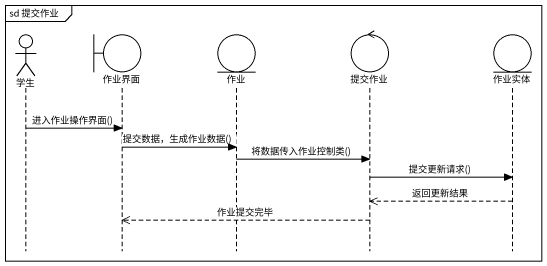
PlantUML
@startuml
mainframe sd 提交作业
hide footbox
actor 学生
boundary 作业界面
entity 作业
control 提交作业
entity 作业实体

学生 -> 作业界面 : 进入作业操作界面()
作业界面 -> 作业 : 提交数据，生成作业数据()
作业 -> 提交作业 : 将数据传入作业控制类()
提交作业 -> 作业实体 : 提交更新请求()
作业实体 -->> 提交作业 : 返回更新结果
提交作业 -->> 作业界面 : 作业提交完毕
@enduml
